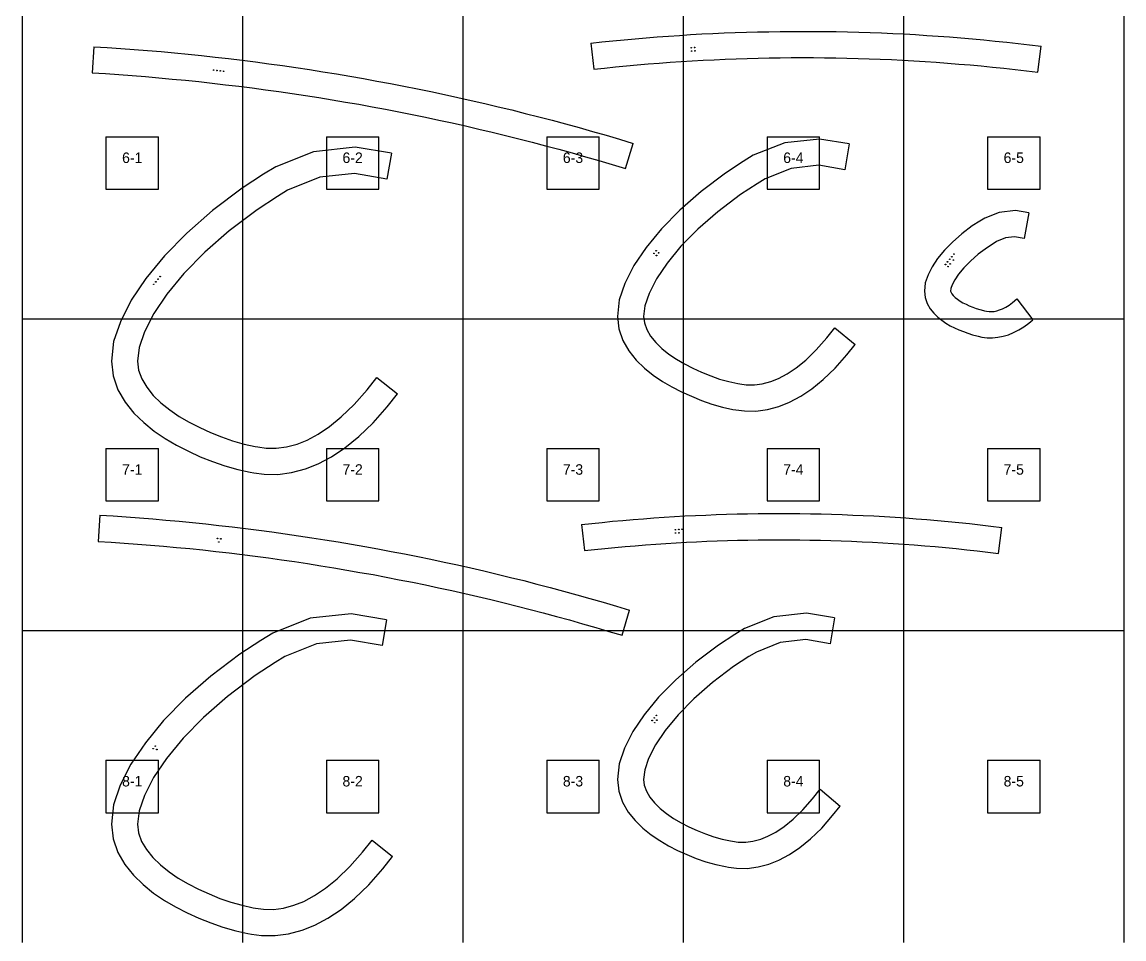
# Model space of a CAD drawing. Header units: metres. Extents: x -190 to 1050, y -2970 to 0.
# Drawn here: x 0 to 1050, y -2373 to -1499 of the extents above; entities that cross this region are included whole.
import ezdxf
from ezdxf.enums import TextEntityAlignment as Align

# ---------------------------------------------------------------- set-up
doc = ezdxf.new("R2010")
doc.units = ezdxf.units.M
for name, color, linetype in [('default', 7, 'Continuous'), ('mcircles', 7, 'Continuous'), ('TEXTLAYER', 7, 'Continuous')]:
    doc.layers.add(name, color=color, linetype=linetype)

msp = doc.modelspace()

# ---------------------------------------------------------------- linework, layer by layer
at = {"color": 9}
for p, q in [((0, -1485), (0, -1782)), ((210, -1485), (210, -1782)), ((210, -1485), (210, -1782)), ((420, -1485), (420, -1782)), ((420, -1485), (420, -1782)), ((630, -1485), (630, -1782)), ((630, -1485), (630, -1782)), ((840, -1485), (840, -1782)), ((840, -1485), (840, -1782)), ((1050, -1485), (1050, -1782)), ((80, -1608.5), (130, -1608.5)), ((80, -1608.5), (80, -1658.5)), ((130, -1658.5), (130, -1608.5)), ((290, -1608.5), (340, -1608.5)), ((290, -1608.5), (290, -1658.5)), ((340, -1658.5), (340, -1608.5)), ((500, -1608.5), (550, -1608.5)), ((500, -1608.5), (500, -1658.5)), ((550, -1658.5), (550, -1608.5)), ((710, -1608.5), (760, -1608.5)), ((710, -1608.5), (710, -1658.5)), ((760, -1658.5), (760, -1608.5)), ((920, -1608.5), (970, -1608.5)), ((920, -1608.5), (920, -1658.5)), ((970, -1658.5), (970, -1608.5)), ((80, -1658.5), (130, -1658.5)), ((290, -1658.5), (340, -1658.5)), ((500, -1658.5), (550, -1658.5)), ((710, -1658.5), (760, -1658.5)), ((920, -1658.5), (970, -1658.5)), ((0, -1782), (210, -1782)), ((0, -1782), (210, -1782)), ((0, -1782), (0, -2079)), ((210, -1782), (420, -1782)), ((210, -1782), (210, -2079)), ((210, -1782), (420, -1782)), ((210, -1782), (210, -2079)), ((420, -1782), (630, -1782)), ((420, -1782), (420, -2079)), ((420, -1782), (630, -1782)), ((420, -1782), (420, -2079)), ((630, -1782), (840, -1782)), ((630, -1782), (630, -2079)), ((630, -1782), (840, -1782)), ((630, -1782), (630, -2079)), ((840, -1782), (1050, -1782)), ((840, -1782), (840, -2079)), ((840, -1782), (1050, -1782)), ((840, -1782), (840, -2079)), ((1050, -1782), (1050, -2079)), ((80, -1905.5), (130, -1905.5)), ((80, -1905.5), (80, -1955.5)), ((130, -1955.5), (130, -1905.5)), ((290, -1905.5), (340, -1905.5)), ((290, -1905.5), (290, -1955.5)), ((340, -1955.5), (340, -1905.5)), ((500, -1905.5), (550, -1905.5)), ((500, -1905.5), (500, -1955.5)), ((550, -1955.5), (550, -1905.5)), ((710, -1905.5), (760, -1905.5)), ((710, -1905.5), (710, -1955.5)), ((760, -1955.5), (760, -1905.5)), ((920, -1905.5), (970, -1905.5)), ((920, -1905.5), (920, -1955.5)), ((970, -1955.5), (970, -1905.5)), ((80, -1955.5), (130, -1955.5)), ((290, -1955.5), (340, -1955.5)), ((500, -1955.5), (550, -1955.5)), ((710, -1955.5), (760, -1955.5)), ((920, -1955.5), (970, -1955.5)), ((0, -2079), (210, -2079)), ((0, -2079), (210, -2079)), ((0, -2079), (0, -2376)), ((210, -2079), (420, -2079)), ((210, -2079), (210, -2376)), ((210, -2079), (420, -2079)), ((210, -2079), (210, -2376)), ((420, -2079), (630, -2079)), ((420, -2079), (420, -2376)), ((420, -2079), (630, -2079)), ((420, -2079), (420, -2376)), ((630, -2079), (840, -2079)), ((630, -2079), (630, -2376)), ((630, -2079), (840, -2079)), ((630, -2079), (630, -2376)), ((840, -2079), (1050, -2079)), ((840, -2079), (840, -2376)), ((840, -2079), (1050, -2079)), ((840, -2079), (840, -2376)), ((1050, -2079), (1050, -2376)), ((80, -2202.5), (130, -2202.5)), ((80, -2202.5), (80, -2252.5)), ((130, -2252.5), (130, -2202.5)), ((290, -2202.5), (340, -2202.5)), ((290, -2202.5), (290, -2252.5)), ((340, -2252.5), (340, -2202.5)), ((500, -2202.5), (550, -2202.5)), ((500, -2202.5), (500, -2252.5)), ((550, -2252.5), (550, -2202.5)), ((710, -2202.5), (760, -2202.5)), ((710, -2202.5), (710, -2252.5)), ((760, -2252.5), (760, -2202.5)), ((920, -2202.5), (970, -2202.5)), ((920, -2202.5), (920, -2252.5)), ((970, -2252.5), (970, -2202.5)), ((80, -2252.5), (130, -2252.5)), ((290, -2252.5), (340, -2252.5)), ((500, -2252.5), (550, -2252.5)), ((710, -2252.5), (760, -2252.5)), ((920, -2252.5), (970, -2252.5))]:
    msp.add_line(p, q, dxfattribs=at)
at = {"layer": 'default', "color": 7, "linetype": 'Continuous'}
for p, q in [((615.9, -1512.6), (626.5, -1511.9)), ((626.5, -1511.9), (637.1, -1511.2)), ((637.1, -1511.2), (647.7, -1510.6)), ((647.7, -1510.6), (658.3, -1510.1)), ((658.3, -1510.1), (668.9, -1509.6)), ((668.9, -1509.6), (679.6, -1509.2)), ((679.6, -1509.2), (690.2, -1508.9)), ((690.2, -1508.9), (700.9, -1508.6)), ((700.9, -1508.6), (711.6, -1508.4)), ((711.6, -1508.4), (722.3, -1508.2)), ((722.3, -1508.2), (733, -1508.1)), ((733, -1508.1), (743.7, -1508.1)), ((743.7, -1508.1), (754.4, -1508.1)), ((754.4, -1508.1), (765.1, -1508.2)), ((765.1, -1508.2), (775.8, -1508.3)), ((775.8, -1508.3), (786.6, -1508.6)), ((786.6, -1508.6), (797.4, -1508.8)), ((797.4, -1508.8), (808.1, -1509.2)), ((808.1, -1509.2), (818.9, -1509.6)), ((818.9, -1509.6), (829.7, -1510.1)), ((829.7, -1510.1), (840.5, -1510.6)), ((840.5, -1510.6), (851.3, -1511.2)), ((851.3, -1511.2), (862.2, -1511.9)), ((862.2, -1511.9), (873, -1512.6)), ((542.1, -1519.3), (552.6, -1518.2)), ((542.1, -1519.3), (544.8, -1544.2)), ((552.6, -1518.2), (563.1, -1517.1)), ((563.1, -1517.1), (573.6, -1516.1)), ((573.6, -1516.1), (584.2, -1515.1)), ((584.2, -1515.1), (594.7, -1514.2)), ((594.7, -1514.2), (605.3, -1513.4)), ((605.3, -1513.4), (615.9, -1512.6)), ((873, -1512.6), (883.9, -1513.4)), ((883.9, -1513.4), (894.7, -1514.3)), ((894.7, -1514.3), (905.6, -1515.2)), ((905.6, -1515.2), (916.5, -1516.2)), ((916.5, -1516.2), (927.4, -1517.3)), ((927.4, -1517.3), (938.3, -1518.4)), ((938.3, -1518.4), (949.2, -1519.6)), ((949.2, -1519.6), (960.1, -1520.9)), ((960.1, -1520.9), (971, -1522.3)), ((968, -1547.1), (971, -1522.3)), ((68.3, -1522.7), (66.8, -1547.6)), ((68.3, -1522.7), (81.2, -1523.5)), ((81.2, -1523.5), (94, -1524.3)), ((94, -1524.3), (106.9, -1525.3)), ((106.9, -1525.3), (119.7, -1526.3)), ((119.7, -1526.3), (132.6, -1527.4)), ((132.6, -1527.4), (145.4, -1528.6)), ((145.4, -1528.6), (158.3, -1529.8)), ((158.3, -1529.8), (171.1, -1531.2)), ((171.1, -1531.2), (184, -1532.6)), ((184, -1532.6), (196.8, -1534)), ((196.8, -1534), (209.7, -1535.6)), ((209.7, -1535.6), (222.5, -1537.2)), ((222.5, -1537.2), (235.3, -1538.9)), ((235.3, -1538.9), (248.2, -1540.7)), ((248.2, -1540.7), (261, -1542.6)), ((261, -1542.6), (273.9, -1544.5)), ((544.8, -1544.2), (555.1, -1543.1)), ((555.1, -1543.1), (565.5, -1542)), ((565.5, -1542), (575.9, -1541)), ((575.9, -1541), (586.3, -1540)), ((586.3, -1540), (596.7, -1539.1)), ((596.7, -1539.1), (607.1, -1538.3)), ((607.1, -1538.3), (617.6, -1537.5)), ((617.6, -1537.5), (628, -1536.8)), ((628, -1536.8), (638.5, -1536.2)), ((638.5, -1536.2), (648.9, -1535.6)), ((648.9, -1535.6), (659.4, -1535.1)), ((659.4, -1535.1), (669.9, -1534.6)), ((669.9, -1534.6), (680.4, -1534.2)), ((680.4, -1534.2), (690.9, -1533.9)), ((690.9, -1533.9), (701.4, -1533.6)), ((701.4, -1533.6), (712, -1533.4)), ((712, -1533.4), (722.5, -1533.2)), ((722.5, -1533.2), (733, -1533.1)), ((733, -1533.1), (743.6, -1533.1)), ((743.6, -1533.1), (754.2, -1533.1)), ((754.2, -1533.1), (764.7, -1533.2)), ((764.7, -1533.2), (775.3, -1533.3)), ((775.3, -1533.3), (785.9, -1533.6)), ((785.9, -1533.6), (796.6, -1533.8)), ((796.6, -1533.8), (807.2, -1534.2)), ((807.2, -1534.2), (817.8, -1534.6)), ((817.8, -1534.6), (828.5, -1535)), ((828.5, -1535), (839.1, -1535.6)), ((839.1, -1535.6), (849.8, -1536.2)), ((849.8, -1536.2), (860.5, -1536.8)), ((860.5, -1536.8), (871.2, -1537.6)), ((871.2, -1537.6), (881.9, -1538.4)), ((881.9, -1538.4), (892.6, -1539.2)), ((892.6, -1539.2), (903.3, -1540.1)), ((903.3, -1540.1), (914, -1541.1)), ((914, -1541.1), (924.8, -1542.2)), ((924.8, -1542.2), (935.5, -1543.3)), ((935.5, -1543.3), (946.3, -1544.5)), ((66.8, -1547.6), (79.5, -1548.4)), ((79.5, -1548.4), (92.2, -1549.3)), ((92.2, -1549.3), (104.9, -1550.2)), ((104.9, -1550.2), (117.6, -1551.2)), ((117.6, -1551.2), (130.3, -1552.3)), ((130.3, -1552.3), (143, -1553.5)), ((143, -1553.5), (155.7, -1554.7)), ((273.9, -1544.5), (286.7, -1546.5)), ((286.7, -1546.5), (299.6, -1548.6)), ((299.6, -1548.6), (312.4, -1550.8)), ((312.4, -1550.8), (325.3, -1553)), ((325.3, -1553), (338.1, -1555.4)), ((946.3, -1544.5), (957.1, -1545.7)), ((957.1, -1545.7), (968, -1547.1)), ((155.7, -1554.7), (168.4, -1556)), ((168.4, -1556), (181.1, -1557.4)), ((181.1, -1557.4), (193.8, -1558.9)), ((193.8, -1558.9), (206.5, -1560.4)), ((206.5, -1560.4), (219.2, -1562)), ((219.2, -1562), (231.9, -1563.7)), ((231.9, -1563.7), (244.6, -1565.5)), ((338.1, -1555.4), (351, -1557.8)), ((351, -1557.8), (363.8, -1560.3)), ((363.8, -1560.3), (376.7, -1562.8)), ((376.7, -1562.8), (389.5, -1565.5)), ((244.6, -1565.5), (257.3, -1567.3)), ((257.3, -1567.3), (270, -1569.2)), ((270, -1569.2), (282.7, -1571.2)), ((282.7, -1571.2), (295.4, -1573.3)), ((295.4, -1573.3), (308.1, -1575.4)), ((389.5, -1565.5), (402.4, -1568.2)), ((402.4, -1568.2), (415.2, -1571)), ((415.2, -1571), (428.1, -1573.9)), ((428.1, -1573.9), (440.9, -1576.8)), ((308.1, -1575.4), (320.8, -1577.6)), ((320.8, -1577.6), (333.5, -1579.9)), ((333.5, -1579.9), (346.2, -1582.3)), ((346.2, -1582.3), (358.9, -1584.8)), ((358.9, -1584.8), (371.6, -1587.3)), ((440.9, -1576.8), (453.8, -1579.9)), ((453.8, -1579.9), (466.6, -1583)), ((466.6, -1583), (479.5, -1586.2)), ((371.6, -1587.3), (384.3, -1589.9)), ((384.3, -1589.9), (397.1, -1592.6)), ((397.1, -1592.6), (409.8, -1595.4)), ((409.8, -1595.4), (422.5, -1598.2)), ((479.5, -1586.2), (492.3, -1589.5)), ((492.3, -1589.5), (505.2, -1592.8)), ((505.2, -1592.8), (518, -1596.3)), ((422.5, -1598.2), (435.2, -1601.2)), ((435.2, -1601.2), (447.9, -1604.2)), ((447.9, -1604.2), (460.6, -1607.2)), ((518, -1596.3), (530.9, -1599.8)), ((530.9, -1599.8), (543.7, -1603.4)), ((543.7, -1603.4), (556.6, -1607.1)), ((460.6, -1607.2), (473.3, -1610.4)), ((473.3, -1610.4), (486, -1613.7)), ((486, -1613.7), (498.7, -1617)), ((498.7, -1617), (511.4, -1620.4)), ((556.6, -1607.1), (569.4, -1610.9)), ((569.4, -1610.9), (582.2, -1614.8)), ((575, -1638.7), (582.2, -1614.8)), ((726.7, -1614.3), (696.8, -1626.2)), ((759.8, -1610.7), (726.7, -1614.3)), ((788.2, -1615.4), (759.8, -1610.7)), ((788.2, -1615.4), (784, -1640)), ((277.8, -1622.9), (241.8, -1637.1)), ((317.5, -1618.5), (277.8, -1622.9)), ((351.9, -1624.2), (317.5, -1618.5)), ((351.9, -1624.2), (347.7, -1648.8)), ((511.4, -1620.4), (524.1, -1623.9)), ((524.1, -1623.9), (536.8, -1627.5)), ((536.8, -1627.5), (549.5, -1631.1)), ((696.8, -1626.2), (687.1, -1632.1)), ((241.8, -1637.1), (230.1, -1644.3)), ((549.5, -1631.1), (562.2, -1634.9)), ((562.2, -1634.9), (575, -1638.7)), ((687.1, -1632.1), (670.3, -1643.1)), ((759.1, -1635.7), (732.8, -1638.6)), ((784, -1640), (759.1, -1635.7)), ((230.1, -1644.3), (209.8, -1657.6)), ((283.9, -1647.1), (253, -1659.5)), ((316.8, -1643.5), (283.9, -1647.1)), ((347.7, -1648.8), (316.8, -1643.5)), ((670.3, -1643.1), (647.1, -1660.6)), ((732.8, -1638.6), (708.1, -1648.5)), ((209.8, -1657.6), (181.6, -1678.8)), ((700.5, -1653.3), (684.6, -1663.5)), ((708.1, -1648.5), (700.5, -1653.3)), ((243.5, -1665.4), (224.1, -1678.1)), ((253, -1659.5), (243.5, -1665.4)), ((647.1, -1660.6), (626.8, -1678.4)), ((684.6, -1663.5), (662.9, -1680)), ((181.6, -1678.8), (156.9, -1700.4)), ((224.1, -1678.1), (197.4, -1698.2)), ((626.8, -1678.4), (609.2, -1696.2)), ((662.9, -1680), (643.9, -1696.5)), ((946.5, -1678.9), (931.1, -1680.6)), ((959.2, -1680.9), (946.5, -1678.9)), ((912.8, -1688.8), (905.5, -1693.5)), ((917.4, -1686), (912.8, -1688.8)), ((931.1, -1680.6), (917.4, -1686)), ((959.2, -1680.9), (955, -1705.6)), ((156.9, -1700.4), (135.7, -1722)), ((197.4, -1698.2), (174.1, -1718.6)), ((609.2, -1696.2), (594.6, -1713.9)), ((643.9, -1696.5), (627.8, -1712.9)), ((905.5, -1693.5), (895.5, -1701.1)), ((886.6, -1708.9), (878.9, -1716.7)), ((895.5, -1701.1), (886.6, -1708.9)), ((926.2, -1709.9), (919.9, -1714)), ((928.6, -1708.3), (926.2, -1709.9)), ((937.1, -1704.8), (928.6, -1708.3)), ((945.7, -1703.9), (937.1, -1704.8)), ((955, -1705.6), (945.7, -1703.9)), ((174.1, -1718.6), (154.3, -1738.7)), ((594.6, -1713.9), (583, -1731.1)), ((627.8, -1712.9), (614.6, -1728.9)), ((878.9, -1716.7), (872.4, -1724.5)), ((911.2, -1720.5), (903.7, -1727)), ((919.9, -1714), (911.2, -1720.5)), ((135.7, -1722), (118, -1743.5)), ((583, -1731.1), (574.4, -1748.2)), ((614.6, -1728.9), (604.5, -1743.8)), ((867.2, -1732.3), (863.3, -1740.1)), ((872.4, -1724.5), (867.2, -1732.3)), ((903.7, -1727), (897.5, -1733.4)), ((154.3, -1738.7), (138, -1758.5)), ((863.3, -1740.1), (860.7, -1747.7)), ((892.4, -1739.5), (888.8, -1744.9)), ((897.5, -1733.4), (892.4, -1739.5)), ((118, -1743.5), (104, -1764.2)), ((574.4, -1748.2), (569.1, -1764)), ((604.5, -1743.8), (597.5, -1757.8)), ((860.7, -1747.7), (859.8, -1755.5)), ((885.1, -1753.2), (884.8, -1755.5)), ((886.3, -1749.7), (885.1, -1753.2)), ((888.8, -1744.9), (886.3, -1749.7)), ((138, -1758.5), (125.5, -1776.9)), ((569.1, -1764), (567.3, -1779.7)), ((597.5, -1757.8), (593.5, -1769.5)), ((859.8, -1755.5), (860.5, -1761.7)), ((860.5, -1761.7), (862.5, -1767.4)), ((884.8, -1755.5), (884.9, -1756.1)), ((884.9, -1756.1), (885.2, -1757)), ((885.2, -1757), (886, -1758.2)), ((886, -1758.2), (887.3, -1759.8)), ((887.3, -1759.8), (889.1, -1761.5)), ((889.1, -1761.5), (891.3, -1763.3)), ((891.3, -1763.3), (893.8, -1765)), ((943.9, -1766.4), (948, -1763)), ((948, -1763), (963.3, -1782.8)), ((104, -1764.2), (93.7, -1784.7)), ((593.5, -1769.5), (592.3, -1779.7)), ((862.5, -1767.4), (865.4, -1772.4)), ((865.4, -1772.4), (868.8, -1776.6)), ((893.8, -1765), (896.5, -1766.6)), ((896.5, -1766.6), (899.5, -1768.1)), ((899.5, -1768.1), (902.6, -1769.5)), ((902.6, -1769.5), (905.9, -1770.8)), ((905.9, -1770.8), (909.3, -1772)), ((909.3, -1772), (912.8, -1773.1)), ((912.8, -1773.1), (916.3, -1774.1)), ((916.3, -1774.1), (917, -1774.3)), ((917, -1774.3), (918.9, -1774.8)), ((926.3, -1774.9), (928.9, -1774.3)), ((928.9, -1774.3), (931.5, -1773.5)), ((931.5, -1773.5), (934.4, -1772.3)), ((934.4, -1772.3), (937.4, -1770.8)), ((937.4, -1770.8), (940.6, -1768.8)), ((940.6, -1768.8), (943.9, -1766.4)), ((93.7, -1784.7), (87.3, -1803.7)), ((125.5, -1776.9), (116.7, -1794.4)), ((567.3, -1779.7), (568.6, -1791.6)), ((592.3, -1779.7), (593, -1785.9)), ((868.8, -1776.6), (872.5, -1780.3)), ((872.5, -1780.3), (876.4, -1783.4)), ((876.4, -1783.4), (880.4, -1786.1)), ((918.9, -1774.8), (921.4, -1775.1)), ((921.4, -1775.1), (923.8, -1775.1)), ((923.8, -1775.1), (926.3, -1774.9)), ((959.2, -1786.2), (963.3, -1782.8)), ((116.7, -1794.4), (111.7, -1809.2)), ((568.6, -1791.6), (572.5, -1802.7)), ((593, -1785.9), (595.2, -1792.2)), ((595.2, -1792.2), (598.9, -1798.5)), ((766.9, -1800.2), (774.6, -1790.4)), ((774.6, -1790.4), (793.8, -1806.5)), ((880.4, -1786.1), (884.5, -1788.5)), ((884.5, -1788.5), (888.6, -1790.6)), ((888.6, -1790.6), (892.8, -1792.5)), ((892.8, -1792.5), (897.1, -1794.2)), ((897.1, -1794.2), (901.3, -1795.7)), ((940, -1797.1), (944.9, -1795)), ((944.9, -1795), (949.7, -1792.5)), ((949.7, -1792.5), (954.5, -1789.6)), ((954.5, -1789.6), (959.2, -1786.2)), ((87.3, -1803.7), (85.1, -1822.4)), ((572.5, -1802.7), (578.3, -1812.6)), ((598.9, -1798.5), (603.8, -1804.5)), ((603.8, -1804.5), (609.6, -1810.2)), ((756.8, -1811.6), (766.9, -1800.2)), ((901.3, -1795.7), (905.6, -1797.1)), ((905.6, -1797.1), (909.9, -1798.3)), ((909.9, -1798.3), (911.2, -1798.6)), ((911.2, -1798.6), (914.7, -1799.4)), ((914.7, -1799.4), (919.7, -1800)), ((919.7, -1800), (924.8, -1800.1)), ((924.8, -1800.1), (929.9, -1799.6)), ((929.9, -1799.6), (935, -1798.6)), ((935, -1798.6), (940, -1797.1)), ((111.7, -1809.2), (110.1, -1822.4)), ((578.3, -1812.6), (585.3, -1821.3)), ((609.6, -1810.2), (616.3, -1815.5)), ((616.3, -1815.5), (623.5, -1820.4)), ((746.9, -1821.2), (756.8, -1811.6)), ((774.8, -1828.9), (786, -1816.3)), ((786, -1816.3), (793.8, -1806.5)), ((85.1, -1822.4), (86.7, -1836.4)), ((110.1, -1822.4), (111.1, -1830.8)), ((585.3, -1821.3), (593.1, -1828.9)), ((623.5, -1820.4), (631.3, -1824.9)), ((631.3, -1824.9), (639.3, -1829.1)), ((737.8, -1828.6), (746.9, -1821.2)), ((86.7, -1836.4), (91.3, -1849.6)), ((111.1, -1830.8), (114, -1839.1)), ((593.1, -1828.9), (601.4, -1835.6)), ((601.4, -1835.6), (610.2, -1841.6)), ((639.3, -1829.1), (647.6, -1832.8)), ((647.6, -1832.8), (656.2, -1836.3)), ((656.2, -1836.3), (664.7, -1839.3)), ((720.9, -1838.8), (729.2, -1834.3)), ((729.2, -1834.3), (737.8, -1828.6)), ((763.5, -1839.9), (774.8, -1828.9)), ((114, -1839.1), (118.8, -1847.2)), ((118.8, -1847.2), (125, -1854.9)), ((328.9, -1849.6), (338, -1838)), ((338, -1838), (357.7, -1853.5)), ((338, -1838), (338, -1838)), ((610.2, -1841.6), (619.2, -1846.9)), ((619.2, -1846.9), (628.4, -1851.6)), ((664.7, -1839.3), (673.5, -1841.7)), ((673.5, -1841.7), (682.1, -1843.6)), ((682.1, -1843.6), (684, -1843.9)), ((684, -1843.9), (690.1, -1844.8)), ((690.1, -1844.8), (697.8, -1844.9)), ((697.8, -1844.9), (705.4, -1843.9)), ((705.4, -1843.9), (713.4, -1841.8)), ((713.4, -1841.8), (720.9, -1838.8)), ((752.7, -1848.7), (763.5, -1839.9)), ((91.3, -1849.6), (98.2, -1861.4)), ((125, -1854.9), (132.4, -1862.1)), ((316.4, -1863.7), (328.9, -1849.6)), ((348, -1865.7), (357.7, -1853.5)), ((357.7, -1853.5), (357.7, -1853.5)), ((628.4, -1851.6), (637.8, -1855.8)), ((637.8, -1855.8), (647.4, -1859.7)), ((731.4, -1861.5), (742.1, -1855.8)), ((742.1, -1855.8), (752.7, -1848.7)), ((98.2, -1861.4), (106.5, -1871.7)), ((132.4, -1862.1), (140.7, -1868.8)), ((140.7, -1868.8), (149.8, -1874.9)), ((304.2, -1875.5), (316.4, -1863.7)), ((334.5, -1881), (348, -1865.7)), ((647.4, -1859.7), (657.2, -1863.2)), ((657.2, -1863.2), (667.4, -1866)), ((667.4, -1866), (677.3, -1868.2)), ((677.3, -1868.2), (680.2, -1868.7)), ((680.2, -1868.7), (688.3, -1869.7)), ((699.2, -1869.8), (710.2, -1868.4)), ((710.2, -1868.4), (721.2, -1865.5)), ((721.2, -1865.5), (731.4, -1861.5)), ((106.5, -1871.7), (115.9, -1880.8)), ((149.8, -1874.9), (159.4, -1880.5)), ((292.9, -1884.7), (304.2, -1875.5)), ((688.3, -1869.7), (699.2, -1869.8)), ((115.9, -1880.8), (125.9, -1888.9)), ((125.9, -1888.9), (136.4, -1896)), ((159.4, -1880.5), (169.3, -1885.6)), ((169.3, -1885.6), (179.6, -1890.3)), ((282.1, -1891.9), (292.9, -1884.7)), ((320.8, -1894.2), (334.5, -1881)), ((136.4, -1896), (147.3, -1902.4)), ((179.6, -1890.3), (190.2, -1894.5)), ((190.2, -1894.5), (200.7, -1898.3)), ((200.7, -1898.3), (211.6, -1901.3)), ((262.2, -1901.3), (271.6, -1897.5)), ((271.6, -1897.5), (282.1, -1891.9)), ((307.7, -1904.8), (320.8, -1894.2)), ((147.3, -1902.4), (158.5, -1908.1)), ((158.5, -1908.1), (169.8, -1913.3)), ((211.6, -1901.3), (222.3, -1903.7)), ((222.3, -1903.7), (224.7, -1904)), ((224.7, -1904), (232.5, -1905.1)), ((232.5, -1905.1), (242.2, -1905.2)), ((242.2, -1905.2), (252, -1904)), ((252, -1904), (262.2, -1901.3)), ((295, -1913.4), (307.7, -1904.8)), ((169.8, -1913.3), (181.4, -1917.9)), ((181.4, -1917.9), (193.2, -1922.1)), ((270, -1925), (282.1, -1920.2)), ((282.1, -1920.2), (295, -1913.4)), ((193.2, -1922.1), (205.6, -1925.5)), ((205.6, -1925.5), (217.5, -1928.2)), ((217.5, -1928.2), (221, -1928.8)), ((221, -1928.8), (230.7, -1930.1)), ((230.7, -1930.1), (243.7, -1930.2)), ((243.7, -1930.2), (256.8, -1928.5)), ((256.8, -1928.5), (270, -1925)), ((74, -1969), (72.5, -1994)), ((74, -1969), (86.7, -1969.8)), ((86.7, -1969.8), (99.3, -1970.7)), ((99.3, -1970.7), (111.9, -1971.6)), ((111.9, -1971.6), (124.5, -1972.6)), ((124.5, -1972.6), (137.1, -1973.7)), ((137.1, -1973.7), (149.8, -1974.8)), ((572.5, -1974), (582.3, -1973.2)), ((582.3, -1973.2), (592.2, -1972.4)), ((592.2, -1972.4), (602.1, -1971.7)), ((602.1, -1971.7), (611.9, -1971)), ((611.9, -1971), (621.8, -1970.4)), ((621.8, -1970.4), (631.7, -1969.8)), ((631.7, -1969.8), (641.6, -1969.3)), ((641.6, -1969.3), (651.6, -1968.9)), ((651.6, -1968.9), (661.5, -1968.5)), ((661.5, -1968.5), (671.4, -1968.2)), ((671.4, -1968.2), (681.4, -1967.9)), ((681.4, -1967.9), (691.4, -1967.7)), ((691.4, -1967.7), (701.3, -1967.5)), ((701.3, -1967.5), (711.3, -1967.5)), ((711.3, -1967.5), (721.3, -1967.4)), ((721.3, -1967.4), (731.3, -1967.5)), ((731.3, -1967.5), (741.3, -1967.5)), ((741.3, -1967.5), (751.3, -1967.7)), ((751.3, -1967.7), (761.4, -1967.9)), ((761.4, -1967.9), (771.4, -1968.1)), ((771.4, -1968.1), (781.5, -1968.5)), ((781.5, -1968.5), (791.5, -1968.9)), ((791.5, -1968.9), (801.6, -1969.3)), ((801.6, -1969.3), (811.7, -1969.8)), ((811.7, -1969.8), (821.8, -1970.4)), ((821.8, -1970.4), (831.9, -1971)), ((831.9, -1971), (842, -1971.7)), ((842, -1971.7), (852.1, -1972.4)), ((852.1, -1972.4), (862.3, -1973.2)), ((862.3, -1973.2), (872.4, -1974.1)), ((149.8, -1974.8), (162.4, -1976.1)), ((162.4, -1976.1), (175, -1977.4)), ((175, -1977.4), (187.6, -1978.8)), ((187.6, -1978.8), (200.3, -1980.2)), ((200.3, -1980.2), (212.9, -1981.7)), ((212.9, -1981.7), (225.5, -1983.3)), ((225.5, -1983.3), (238.1, -1985)), ((533.2, -1977.9), (543, -1976.9)), ((533.2, -1977.9), (535.9, -2002.8)), ((543, -1976.9), (552.8, -1975.9)), ((552.8, -1975.9), (562.6, -1974.9)), ((562.6, -1974.9), (572.5, -1974)), ((872.4, -1974.1), (882.6, -1975)), ((882.6, -1975), (892.8, -1976)), ((892.8, -1976), (902.9, -1977.1)), ((902.9, -1977.1), (913.1, -1978.2)), ((913.1, -1978.2), (923.3, -1979.4)), ((923.3, -1979.4), (933.5, -1980.7)), ((930.4, -2005.5), (933.5, -1980.7)), ((72.5, -1994), (85, -1994.7)), ((85, -1994.7), (97.4, -1995.6)), ((238.1, -1985), (250.8, -1986.8)), ((250.8, -1986.8), (263.4, -1988.6)), ((263.4, -1988.6), (276, -1990.5)), ((276, -1990.5), (288.6, -1992.5)), ((288.6, -1992.5), (301.2, -1994.5)), ((301.2, -1994.5), (313.9, -1996.7)), ((623.2, -1995.3), (633, -1994.8)), ((633, -1994.8), (642.8, -1994.3)), ((642.8, -1994.3), (652.5, -1993.9)), ((652.5, -1993.9), (662.3, -1993.5)), ((662.3, -1993.5), (672.1, -1993.2)), ((672.1, -1993.2), (681.9, -1992.9)), ((681.9, -1992.9), (691.7, -1992.7)), ((691.7, -1992.7), (701.6, -1992.5)), ((701.6, -1992.5), (711.4, -1992.5)), ((711.4, -1992.5), (721.2, -1992.4)), ((721.2, -1992.4), (731.1, -1992.4)), ((731.1, -1992.4), (741, -1992.5)), ((741, -1992.5), (750.8, -1992.7)), ((750.8, -1992.7), (760.7, -1992.9)), ((760.7, -1992.9), (770.6, -1993.1)), ((770.6, -1993.1), (780.5, -1993.5)), ((780.5, -1993.5), (790.4, -1993.8)), ((790.4, -1993.8), (800.4, -1994.3)), ((800.4, -1994.3), (810.3, -1994.8)), ((810.3, -1994.8), (820.2, -1995.3)), ((97.4, -1995.6), (109.9, -1996.5)), ((109.9, -1996.5), (122.4, -1997.5)), ((122.4, -1997.5), (134.9, -1998.6)), ((134.9, -1998.6), (147.3, -1999.7)), ((147.3, -1999.7), (159.8, -2000.9)), ((159.8, -2000.9), (172.3, -2002.2)), ((172.3, -2002.2), (184.8, -2003.6)), ((184.8, -2003.6), (197.3, -2005)), ((197.3, -2005), (209.7, -2006.5)), ((313.9, -1996.7), (326.5, -1998.9)), ((326.5, -1998.9), (339.1, -2001.2)), ((339.1, -2001.2), (351.7, -2003.5)), ((351.7, -2003.5), (364.4, -2006)), ((535.9, -2002.8), (545.5, -2001.7)), ((545.5, -2001.7), (555.2, -2000.7)), ((555.2, -2000.7), (564.9, -1999.8)), ((564.9, -1999.8), (574.6, -1998.9)), ((574.6, -1998.9), (584.3, -1998.1)), ((584.3, -1998.1), (594, -1997.3)), ((594, -1997.3), (603.8, -1996.6)), ((603.8, -1996.6), (613.5, -1995.9)), ((613.5, -1995.9), (623.2, -1995.3)), ((820.2, -1995.3), (830.2, -1995.9)), ((830.2, -1995.9), (840.2, -1996.6)), ((840.2, -1996.6), (850.1, -1997.3)), ((850.1, -1997.3), (860.1, -1998.1)), ((860.1, -1998.1), (870.1, -1999)), ((870.1, -1999), (880.1, -1999.9)), ((880.1, -1999.9), (890.2, -2000.9)), ((890.2, -2000.9), (900.2, -2002)), ((900.2, -2002), (910.2, -2003.1)), ((910.2, -2003.1), (920.3, -2004.2)), ((920.3, -2004.2), (930.4, -2005.5)), ((209.7, -2006.5), (222.2, -2008.1)), ((222.2, -2008.1), (234.7, -2009.8)), ((234.7, -2009.8), (247.2, -2011.5)), ((247.2, -2011.5), (259.7, -2013.3)), ((259.7, -2013.3), (272.1, -2015.2)), ((272.1, -2015.2), (284.6, -2017.2)), ((364.4, -2006), (377, -2008.5)), ((377, -2008.5), (389.6, -2011.1)), ((389.6, -2011.1), (402.2, -2013.7)), ((402.2, -2013.7), (414.9, -2016.5)), ((284.6, -2017.2), (297.1, -2019.2)), ((297.1, -2019.2), (309.6, -2021.3)), ((309.6, -2021.3), (322, -2023.5)), ((322, -2023.5), (334.5, -2025.7)), ((334.5, -2025.7), (347, -2028.1)), ((414.9, -2016.5), (427.5, -2019.3)), ((427.5, -2019.3), (440.1, -2022.2)), ((440.1, -2022.2), (452.7, -2025.2)), ((452.7, -2025.2), (465.3, -2028.3)), ((347, -2028.1), (359.5, -2030.5)), ((359.5, -2030.5), (372, -2033)), ((372, -2033), (384.4, -2035.5)), ((384.4, -2035.5), (396.9, -2038.2)), ((465.3, -2028.3), (478, -2031.4)), ((478, -2031.4), (490.6, -2034.7)), ((490.6, -2034.7), (503.2, -2038)), ((396.9, -2038.2), (409.4, -2040.9)), ((409.4, -2040.9), (421.9, -2043.7)), ((421.9, -2043.7), (434.3, -2046.6)), ((434.3, -2046.6), (446.8, -2049.5)), ((503.2, -2038), (515.8, -2041.4)), ((515.8, -2041.4), (528.5, -2044.8)), ((528.5, -2044.8), (541.1, -2048.4)), ((446.8, -2049.5), (459.3, -2052.5)), ((459.3, -2052.5), (471.8, -2055.7)), ((471.8, -2055.7), (484.3, -2058.8)), ((541.1, -2048.4), (553.7, -2052)), ((553.7, -2052), (566.3, -2055.7)), ((566.3, -2055.7), (578.9, -2059.5)), ((274.6, -2067.3), (239.1, -2081.4)), ((313.6, -2063), (274.6, -2067.3)), ((347.4, -2068.6), (313.6, -2063)), ((484.3, -2058.8), (496.7, -2062.1)), ((496.7, -2062.1), (509.2, -2065.5)), ((509.2, -2065.5), (521.7, -2068.9)), ((571.7, -2083.5), (578.9, -2059.5)), ((716.5, -2065.9), (688.4, -2077)), ((747.5, -2062.5), (716.5, -2065.9)), ((774.1, -2066.9), (747.5, -2062.5)), ((774.1, -2066.9), (769.9, -2091.6)), ((347.4, -2068.6), (343.2, -2093.3)), ((521.7, -2068.9), (534.2, -2072.4)), ((534.2, -2072.4), (546.6, -2076)), ((546.6, -2076), (559.1, -2079.7)), ((688.4, -2077), (679.3, -2082.6)), ((227.7, -2088.4), (207.6, -2101.5)), ((239.1, -2081.4), (227.7, -2088.4)), ((312.9, -2088), (280.6, -2091.6)), ((343.2, -2093.3), (312.9, -2088)), ((559.1, -2079.7), (571.7, -2083.5)), ((679.3, -2082.6), (663.6, -2092.8)), ((746.8, -2087.5), (722.5, -2090.2)), ((769.9, -2091.6), (746.8, -2087.5)), ((280.6, -2091.6), (250.4, -2103.7)), ((663.6, -2092.8), (642, -2109.2)), ((699.7, -2099.4), (692.7, -2103.7)), ((722.5, -2090.2), (699.7, -2099.4)), ((207.6, -2101.5), (180, -2122.3)), ((241.1, -2109.5), (222, -2121.9)), ((250.4, -2103.7), (241.1, -2109.5)), ((642, -2109.2), (623, -2125.8)), ((692.7, -2103.7), (678, -2113.3)), ((678, -2113.3), (657.8, -2128.6)), ((180, -2122.3), (155.7, -2143.5)), ((222, -2121.9), (195.8, -2141.7)), ((623, -2125.8), (606.6, -2142.5)), ((657.8, -2128.6), (640.1, -2144)), ((195.8, -2141.7), (172.9, -2161.7)), ((155.7, -2143.5), (134.8, -2164.8)), ((606.6, -2142.5), (592.9, -2159.1)), ((640.1, -2144), (625.2, -2159.2)), ((172.9, -2161.7), (153.4, -2181.5)), ((592.9, -2159.1), (582, -2175.1)), ((625.2, -2159.2), (612.9, -2174.1)), ((134.8, -2164.8), (117.5, -2185.9)), ((153.4, -2181.5), (137.5, -2200.9)), ((582, -2175.1), (574, -2191.1)), ((612.9, -2174.1), (603.6, -2187.8)), ((117.5, -2185.9), (103.6, -2206.2)), ((574, -2191.1), (569, -2206)), ((603.6, -2187.8), (597.1, -2200.8)), ((137.5, -2200.9), (125.2, -2218.9)), ((597.1, -2200.8), (593.4, -2211.5)), ((103.6, -2206.2), (93.5, -2226.4)), ((569, -2206), (567.3, -2220.8)), ((593.4, -2211.5), (592.3, -2220.8)), ((125.2, -2218.9), (116.6, -2236.1)), ((567.3, -2220.8), (568.6, -2232)), ((592.3, -2220.8), (592.9, -2226.4)), ((93.5, -2226.4), (87.3, -2245.1)), ((116.6, -2236.1), (111.6, -2250.6)), ((568.6, -2232), (572.3, -2242.5)), ((592.9, -2226.4), (594.9, -2232)), ((594.9, -2232), (598.3, -2237.7)), ((753.3, -2239.3), (760.5, -2230.1)), ((760.5, -2230.1), (779.6, -2246.2)), ((87.3, -2245.1), (85.1, -2263.5)), ((572.3, -2242.5), (577.7, -2251.9)), ((598.3, -2237.7), (602.7, -2243.2)), ((602.7, -2243.2), (608.1, -2248.5)), ((743.9, -2249.9), (753.3, -2239.3)), ((772.4, -2255.3), (779.6, -2246.2)), ((111.6, -2250.6), (110.1, -2263.5)), ((577.7, -2251.9), (584.2, -2260)), ((608.1, -2248.5), (614.2, -2253.4)), ((614.2, -2253.4), (620.9, -2257.9)), ((734.7, -2258.7), (743.9, -2249.9)), ((762, -2267.2), (772.4, -2255.3)), ((85.1, -2263.5), (86.7, -2277.3)), ((110.1, -2263.5), (111, -2271.7)), ((584.2, -2260), (591.6, -2267.2)), ((591.6, -2267.2), (599.4, -2273.5)), ((620.9, -2257.9), (628.1, -2262.1)), ((628.1, -2262.1), (635.5, -2265.9)), ((635.5, -2265.9), (643.3, -2269.4)), ((718.4, -2270.9), (726.3, -2265.6)), ((726.3, -2265.6), (734.7, -2258.7)), ((751.3, -2277.4), (762, -2267.2)), ((86.7, -2277.3), (91.2, -2290.3)), ((111, -2271.7), (113.9, -2279.8)), ((599.4, -2273.5), (607.6, -2279)), ((643.3, -2269.4), (651.3, -2272.6)), ((651.3, -2272.6), (659.1, -2275.4)), ((659.1, -2275.4), (667.2, -2277.6)), ((667.2, -2277.6), (675.2, -2279.4)), ((696.5, -2279.7), (703.9, -2277.7)), ((703.9, -2277.7), (710.7, -2275)), ((710.7, -2275), (718.4, -2270.9)), ((741.2, -2285.7), (751.3, -2277.4)), ((113.9, -2279.8), (118.6, -2287.7)), ((118.6, -2287.7), (124.7, -2295.2)), ((324.5, -2290.1), (333.5, -2278.6)), ((333.5, -2278.6), (353.1, -2294.1)), ((333.5, -2278.6), (333.5, -2278.6)), ((607.6, -2279), (616.1, -2284)), ((616.1, -2284), (624.7, -2288.4)), ((624.7, -2288.4), (633.5, -2292.4)), ((675.2, -2279.4), (676.9, -2279.7)), ((676.9, -2279.7), (682.5, -2280.5)), ((682.5, -2280.5), (689.6, -2280.6)), ((689.6, -2280.6), (696.5, -2279.7)), ((731.3, -2292.3), (741.2, -2285.7)), ((91.2, -2290.3), (98, -2301.9)), ((124.7, -2295.2), (131.9, -2302.3)), ((312.3, -2303.8), (324.5, -2290.1)), ((343.7, -2306.1), (353.1, -2294.1)), ((353.1, -2294.1), (353.1, -2294.1)), ((633.5, -2292.4), (642.4, -2296)), ((642.4, -2296), (651.6, -2299.3)), ((651.6, -2299.3), (661.2, -2301.9)), ((711.7, -2301.4), (721.2, -2297.7)), ((721.2, -2297.7), (731.3, -2292.3)), ((98, -2301.9), (106.2, -2312.1)), ((131.9, -2302.3), (140.1, -2308.8)), ((140.1, -2308.8), (148.9, -2314.8)), ((300.3, -2315.5), (312.3, -2303.8)), ((330.4, -2321.1), (343.7, -2306.1)), ((661.2, -2301.9), (670.4, -2303.9)), ((670.4, -2303.9), (673.1, -2304.4)), ((673.1, -2304.4), (680.7, -2305.4)), ((680.7, -2305.4), (691, -2305.5)), ((691, -2305.5), (701.3, -2304.2)), ((701.3, -2304.2), (711.7, -2301.4)), ((106.2, -2312.1), (115.4, -2321)), ((148.9, -2314.8), (158.4, -2320.4)), ((158.4, -2320.4), (168.1, -2325.4)), ((289.2, -2324.5), (300.3, -2315.5)), ((115.4, -2321), (125.2, -2329)), ((125.2, -2329), (135.6, -2336)), ((168.1, -2325.4), (178.2, -2329.9)), ((178.2, -2329.9), (188.6, -2334.1)), ((278.7, -2331.5), (289.2, -2324.5)), ((316.9, -2334.2), (330.4, -2321.1)), ((135.6, -2336), (146.3, -2342.3)), ((188.6, -2334.1), (198.9, -2337.8)), ((198.9, -2337.8), (209.6, -2340.7)), ((209.6, -2340.7), (220.1, -2343.1)), ((249.1, -2343.4), (259.1, -2340.7)), ((259.1, -2340.7), (268.4, -2337)), ((268.4, -2337), (278.7, -2331.5)), ((304.1, -2344.6), (316.9, -2334.2)), ((146.3, -2342.3), (157.3, -2347.9)), ((157.3, -2347.9), (168.4, -2352.9)), ((220.1, -2343.1), (222.5, -2343.4)), ((222.5, -2343.4), (230, -2344.5)), ((230, -2344.5), (239.6, -2344.6)), ((239.6, -2344.6), (249.1, -2343.4)), ((291.5, -2353), (304.1, -2344.6)), ((168.4, -2352.9), (179.8, -2357.5)), ((179.8, -2357.5), (191.4, -2361.6)), ((191.4, -2361.6), (203.6, -2365)), ((267, -2364.5), (278.9, -2359.7)), ((278.9, -2359.7), (291.5, -2353)), ((203.6, -2365), (215.3, -2367.6)), ((215.3, -2367.6), (218.7, -2368.2)), ((218.7, -2368.2), (228.2, -2369.4)), ((228.2, -2369.4), (241.1, -2369.5)), ((241.1, -2369.5), (253.9, -2367.9)), ((253.9, -2367.9), (267, -2364.5))]:
    msp.add_line(p, q, dxfattribs=at)
at = {"layer": 'mcircles', "color": 7, "linetype": 'Continuous'}
for centre in [(637.7, -1523.7), (638, -1526.9), (640.9, -1523.5), (641.2, -1526.7), (182.5, -1545), (185.7, -1545.4), (188.9, -1545.7), (192.1, -1546.1), (602.1, -1719.6), (604.2, -1717.1), (604.6, -1721.6), (606.6, -1719.1), (888, -1720.3), (879.9, -1730.2), (881.9, -1727.7), (882.4, -1732.2), (884, -1725.2), (884.4, -1729.7), (886, -1722.8), (887.5, -1726), (131.6, -1741.7), (125.5, -1749.1), (127.5, -1746.7), (129.6, -1744.2), (622.6, -1982.9), (625.8, -1982.6), (628.9, -1982.5), (186.2, -1991.2), (187.5, -1994.6), (189.4, -1991.6), (622.7, -1986), (625.9, -1985.9), (602.5, -2162.2), (604.5, -2159.8), (600.4, -2164.7), (602.9, -2166.7), (604.9, -2164.3), (124.9, -2191.5), (127, -2189), (128.4, -2192.3)]:
    msp.add_circle(centre, 0.3, dxfattribs=at)

# ---------------------------------------------------------------- texts
at = {"layer": 'TEXTLAYER', "color": 1}
for s, p in [('6-1', (105, -1633.5)), ('6-2', (315, -1633.5)), ('6-3', (525, -1633.5)), ('6-4', (735, -1633.5)), ('6-5', (945, -1633.5)), ('7-1', (105, -1930.5)), ('7-2', (315, -1930.5)), ('7-3', (525, -1930.5)), ('7-4', (735, -1930.5)), ('7-5', (945, -1930.5)), ('8-1', (105, -2227.5)), ('8-2', (315, -2227.5)), ('8-3', (525, -2227.5)), ('8-4', (735, -2227.5)), ('8-5', (945, -2227.5))]:
    msp.add_text(s, height=10, dxfattribs=at).set_placement(p, align=Align.CENTER)

doc.saveas('drawing.dxf')
